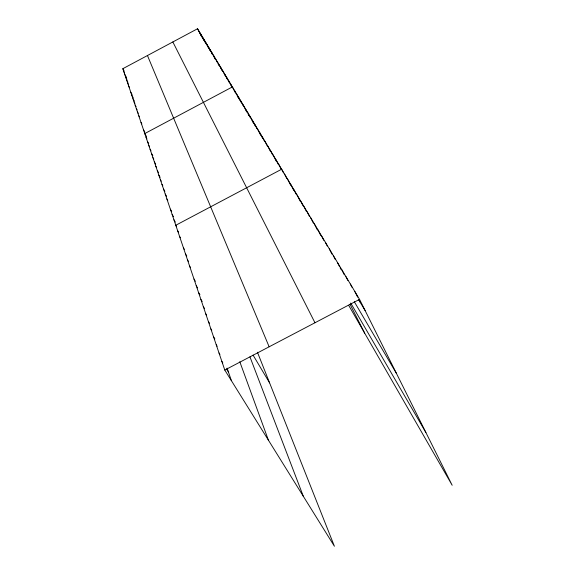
<?xml version="1.0" encoding="UTF-8"?>
<svg xmlns="http://www.w3.org/2000/svg" width="575" height="575" viewBox="0 0 575 575"><rect width="100%" height="100%" fill="white"/><g stroke="black" fill="none" stroke-linecap="round" stroke-linejoin="round"><path stroke-width="0.86" d="M257.442 352.238L334.406 546.25L224.789 370.063L122.827 68.698L197.548 28.75L359.555 299.374L452.173 485.271L348.651 305.289M224.789 370.063L359.555 299.374M221.864 361.409L222.798 362.918M226.55 368.963L228.419 371.989M219.01 352.978L219.938 354.48M216.229 344.756L217.149 346.251M210.867 328.907L211.765 330.381M213.512 336.734L214.877 338.955M208.725 322L209.623 323.459M203.291 306.525L204.614 308.689M205.757 313.806L206.641 315.265M198.533 292.452L199.928 294.752M200.883 299.41L202.192 301.559M193.983 279.012L195.356 281.276M196.233 285.653L197.613 287.938M189.635 266.153L190.533 267.648M185.466 253.841L186.796 256.055M187.529 259.929L188.42 261.417M183.454 247.882L184.331 249.349M358.627 299.683L365.154 310.615M177.653 230.74L178.509 232.178M179.544 236.339L180.406 237.784M172.133 214.417L173.485 216.703M173.945 219.779L175.31 222.087M176.647 226.687L175.799 225.256L281.642 169.23L283.518 172.938M253.072 355.113L269.603 382.893M166.901 198.957L167.785 200.452M170.351 209.163L171.702 211.435M163.58 189.146L164.888 191.36M165.226 194.005L166.542 196.233M354.286 301.695L396.427 373.383M158.837 175.123L160.109 177.294M160.389 179.709L161.244 181.168M161.97 184.381L162.833 185.847M152.907 157.6L153.805 159.146M154.352 161.862L155.71 164.191M155.818 166.204L156.652 167.634M157.313 170.617L158.578 172.78M148.738 145.274L149.615 146.783M150.104 149.306L150.988 150.83M151.491 153.417L152.835 155.717M350.7 303.025L425.902 432.544M143.506 129.806L144.785 132.02M146.503 136.541L144.778 133.572L232.372 86.933L235.11 92.288M146.072 137.403L146.941 138.898M147.394 141.306L148.702 143.556M138.618 115.352L139.445 116.797M141.019 122.461L141.86 123.92M132.94 98.577L134.263 100.884M134.04 101.825L134.931 103.371M135.154 105.124L136.052 106.684M136.289 108.481L137.109 109.904M137.439 111.888L138.266 113.318M127.693 83.066L128.548 84.561M128.707 86.078L129.569 87.58M130.791 92.23L132.099 94.508M131.855 95.378L133.177 97.671M122.827 68.698L124.071 70.876M123.776 71.487L124.61 72.946M124.732 74.319L126.407 77.251M125.702 77.194L126.967 79.407M126.687 80.105L127.966 82.333M217.098 61.417L218.593 64.328M215.33 58.456L217.364 62.431M218.184 64.026L218.996 65.615M213.584 55.538L215.611 59.491M211.866 52.67L215.093 58.959M210.177 49.852L212.182 53.755M208.509 47.071L210.5 50.952M211.298 52.505L212.096 54.057M206.871 44.333L210.04 50.507M205.261 41.637L208.409 47.768M203.672 38.978L206.411 44.318M202.105 36.369L205.217 42.428M200.56 33.788L204.046 40.566M199.043 31.251L202.889 38.741M197.548 28.75L201.372 36.196M240.824 101.049L243.232 105.764M238.661 97.427L241.45 102.889M236.526 93.869L239.696 100.072M234.435 90.368L236.404 94.221M237.188 95.759L237.978 97.304M230.352 83.555L232.293 87.357M228.361 80.227L231.071 85.517M226.406 76.964L229.094 82.218M224.487 73.751L227.154 78.976M222.59 70.588L225.63 76.518M220.735 67.483L222.618 71.163M218.903 64.422L221.9 70.279M262.229 136.807L264.565 141.4M259.67 132.53L262.768 138.611M257.162 128.333L260.619 135.132M254.696 124.214L256.989 128.714M252.274 120.175L255.314 126.133M249.902 116.208L253.668 123.611M247.573 112.319L250.19 117.458M245.281 108.495L247.315 112.477M248.127 114.066L248.939 115.661M243.031 104.736L246.668 111.859M284.589 174.153L286.86 178.638M350.038 304.254L364.665 333.133M278.695 164.313L281.125 169.1M275.813 159.491L278.228 164.249M272.988 154.776L276.187 161.072M270.221 150.147L272.6 154.84M267.504 145.612L270.264 151.045M264.845 141.17L267.583 146.56M303.629 205.965L306.389 211.42M300.287 200.373L303.025 205.792M297.009 194.903L300.121 201.056M293.803 189.549L296.125 194.134M290.67 184.309L293.739 190.375M287.601 179.177L290.641 185.2M172.852 41.953L314.963 322.762M325.349 242.248L327.254 246.028M321.518 235.851L323.79 240.357M317.781 229.597L320.778 235.563M314.123 223.488L317.335 229.863M310.55 217.515L313.339 223.057M307.05 211.672L309.429 216.387M341.615 269.409L344.339 274.857M337.396 262.365L339.336 266.232M340.113 267.785L340.882 269.33M333.284 255.501L335.211 259.339M329.274 248.795L331.947 254.128M354.897 291.597L357.679 297.174M358.872 299.561L360.46 302.752M350.355 284.014L351.936 287.177M345.927 276.618L347.889 280.543M147.452 55.531L269.143 346.797M249.945 356.852L303.305 496.261M239.797 361.747L268.417 440.184M227.096 368.122L231.409 380.7"/></g></svg>
